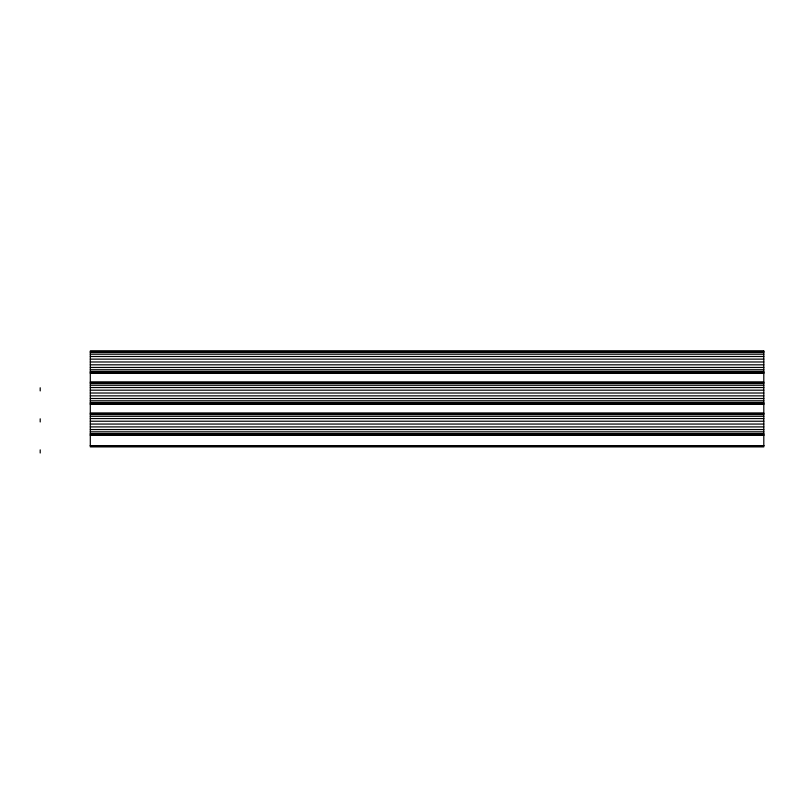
<?xml version="1.0" encoding="UTF-8"?>
<svg xmlns="http://www.w3.org/2000/svg" width="804" height="804" viewBox="0 0 804 804"><rect width="100%" height="100%" fill="white"/><g stroke="black" fill="none" stroke-linecap="round" stroke-linejoin="round"><path stroke-width="1.21" d="M90.309 351.378L763.8 351.378M90.309 352.474L763.8 352.474M90.309 354.212L763.8 354.212M90.309 356.494L763.8 356.494M90.309 359.137L763.8 359.137M90.309 361.981L763.8 361.981M90.309 364.815L763.8 364.815M90.309 367.468L763.8 367.468M90.309 369.739L763.8 369.739M90.309 371.478L763.8 371.478M90.309 372.584L763.8 372.584M90.309 372.955L763.8 372.955M90.309 373.187L763.8 373.187M90.309 382.041L763.8 382.041M90.309 382.423L763.8 382.423M90.309 383.518L763.8 383.518M90.309 385.257L763.8 385.257M90.309 387.528L763.8 387.528M90.309 390.181L763.8 390.181M90.309 393.015L763.8 393.015M90.309 395.859L763.8 395.859M90.309 398.513L763.8 398.513M90.309 400.784L763.8 400.784M90.309 402.523L763.8 402.523M90.309 403.618L763.8 403.618M90.309 404L763.8 404M90.309 404.231L763.8 404.231M90.309 413.085L763.8 413.085M90.309 413.457L763.8 413.457M90.309 414.552L763.8 414.552M90.309 416.301L763.8 416.301M90.309 418.572L763.8 418.572M90.309 421.226L763.8 421.226M90.309 424.06L763.8 424.06M90.309 426.904L763.8 426.904M90.309 429.547L763.8 429.547M90.309 431.818L763.8 431.818M90.309 433.567L763.8 433.567M90.309 434.662L763.8 434.662M90.309 435.034L763.8 435.034M90.309 435.276L763.8 435.276M90.309 445.607L763.8 445.607M90.309 445.788L763.8 445.788M40.2 387.769L40.2 390.915M40.2 418.814L40.2 421.959M40.2 449.858L40.2 452.994M763.8 351.006L90.309 351.006L90.309 446.893L763.8 446.893L763.8 351.006"/></g></svg>
